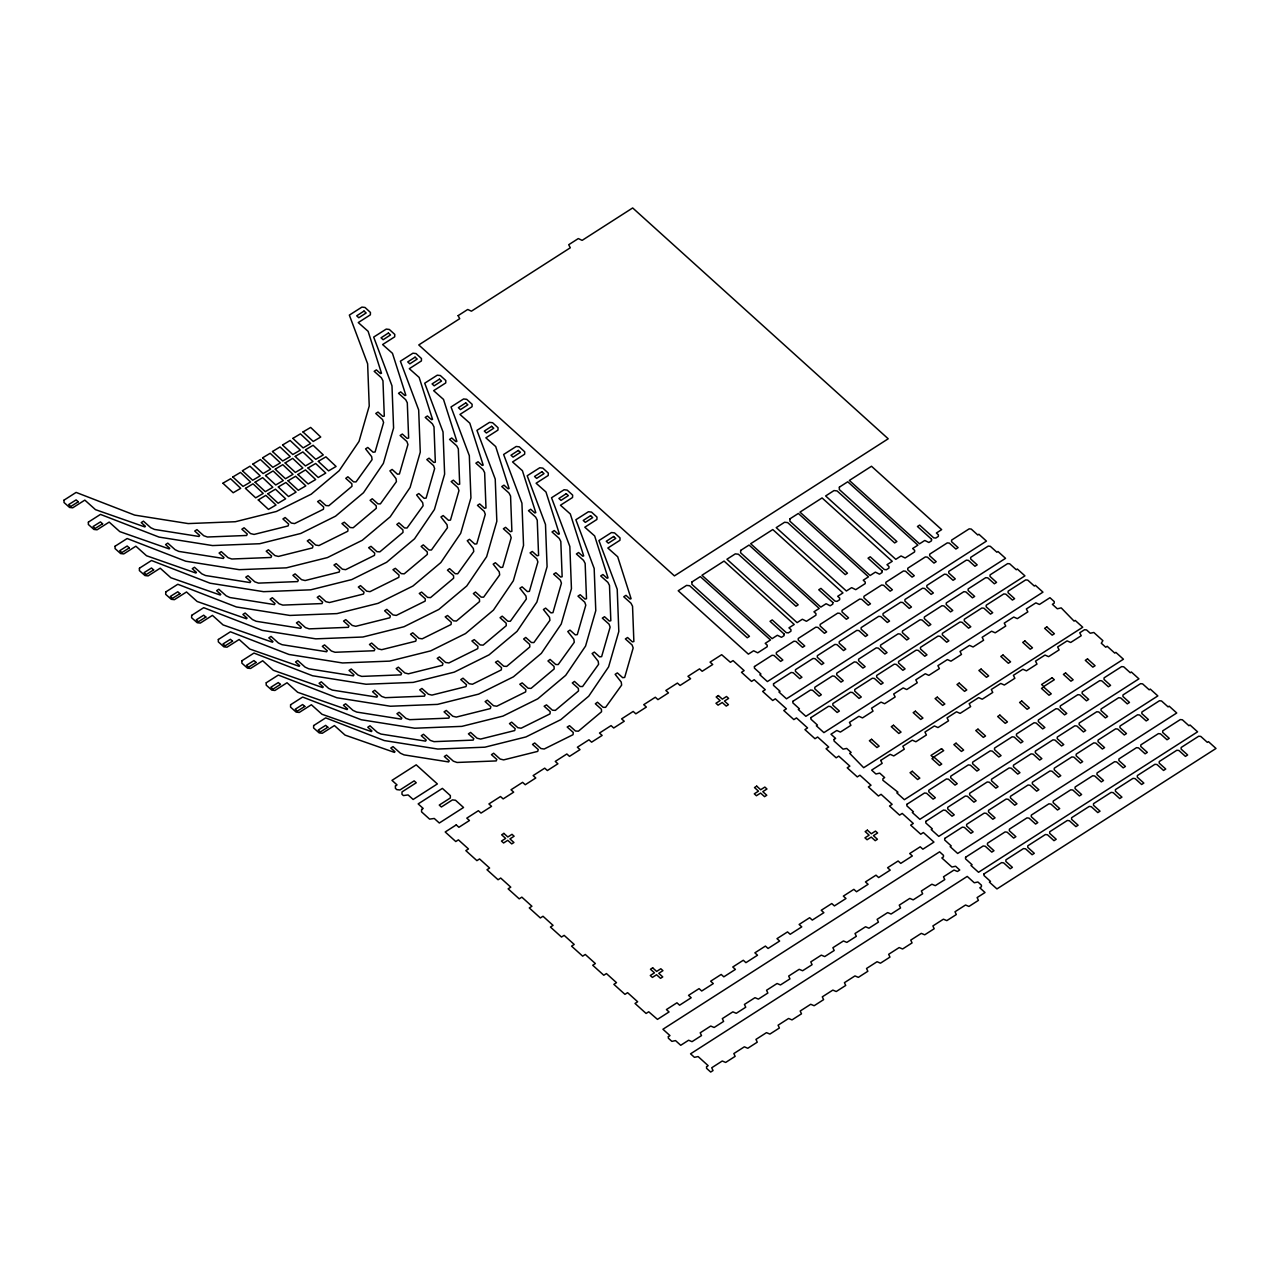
<?xml version="1.0" encoding="UTF-8"?>
<svg xmlns="http://www.w3.org/2000/svg" width="1280" height="1280" viewBox="0 0 1280 1280"><rect width="100%" height="100%" fill="white"/><g stroke="black" fill="none" stroke-linecap="round" stroke-linejoin="round"><path stroke-width="1.5" d="M64.064 500.112L64 502.48L69.6 507.456L72.704 507.808L84.832 500.112L95.472 509.648L144.832 526.928L145.376 526.288L141.232 522.576L143.44 521.152L150.768 527.712L154.464 529.424L199.008 536.48L199.664 535.456L194.736 531.056L196.944 529.632L203.776 535.744L207.44 537.008L246.624 535.472L247.264 534.032L241.872 529.216L244.064 527.776L250.544 533.584L254.064 534.432L288.176 525.92L288.64 524.064L282.928 518.96L285.136 517.52L291.344 523.072L294.592 523.568L323.456 509.248L323.68 507.024L317.6 501.584L319.968 500.24L325.904 505.568L328.816 505.744L351.984 486.304L351.84 483.776L345.776 478.336L347.888 476.768L353.568 481.856L356.016 481.92L372.08 459.632L371.648 456.624L365.568 448.88L367.776 447.456L373.104 452.224L375.088 451.984L383.6 422.496L382.528 419.536L375.776 413.488L377.984 412.064L382.832 416.416L384.288 416.08L382.96 380.8L381.376 377.744L374.176 371.312L376.384 369.888L380.512 373.584L381.504 373.248L368.112 331.312L358.256 322.576L370.368 314.832L370.448 312.448L364.992 307.456L361.904 307.104L349.344 315.104L367.632 363.824L369.232 406.016L359.024 441.408L339.152 470.72L311.216 494.192L276.384 511.472L235.328 521.728L188.192 523.584L134.688 515.104L76.112 492.416L64.064 500.112M88.4 522.096L88.336 524.464L93.936 529.456L97.056 529.792L109.168 522.096L119.808 531.632L169.168 548.912L169.728 548.272L165.584 544.576L167.776 543.136L175.12 549.696L178.816 551.408L223.344 558.464L224 557.456L219.088 553.04L221.28 551.616L228.112 557.728L231.792 559.008L270.976 557.472L271.6 556.016L266.208 551.2L268.416 549.776L274.896 555.568L278.4 556.432L312.512 547.904L312.992 546.048L307.28 540.944L309.472 539.52L315.68 545.056L318.928 545.568L347.808 531.232L348.016 529.008L341.936 523.568L344.304 522.224L350.256 527.552L353.168 527.744L376.32 508.288L376.192 505.76L370.112 500.32L372.24 498.768L377.904 503.84L380.368 503.904L396.416 481.616L396 478.608L389.92 470.864L392.112 469.44L397.456 474.208L399.44 473.968L407.936 444.496L406.88 441.52L400.128 435.488L402.32 434.048L407.184 438.4L408.64 438.064L407.296 402.784L405.712 399.728L398.528 393.296L400.72 391.872L404.864 395.568L405.84 395.248L392.464 353.312L382.608 344.56L394.704 336.816L394.784 334.432L389.328 329.456L386.24 329.088L373.68 337.088L391.984 385.824L393.584 428L383.376 463.392L363.488 492.72L335.552 516.176L300.736 533.472L259.664 543.728L212.544 545.568L159.04 537.088L100.464 514.4L88.4 522.096M115.104 546.208L115.04 548.576L120.64 553.568L123.744 553.92L135.872 546.208L146.512 555.744L195.872 573.024L196.416 572.4L192.272 568.688L194.48 567.264L201.808 573.824L205.504 575.52L250.048 582.576L250.704 581.568L245.776 577.168L247.984 575.744L254.816 581.84L258.48 583.12L297.664 581.584L298.304 580.144L292.912 575.312L295.104 573.888L301.584 579.68L305.104 580.544L339.216 572.032L339.68 570.16L333.968 565.056L336.176 563.632L342.384 569.184L345.632 569.68L374.496 555.344L374.72 553.12L368.64 547.696L371.008 546.336L376.944 551.664L379.856 551.856L403.024 532.4L402.88 529.872L396.816 524.448L398.928 522.88L404.608 527.952L407.056 528.016L423.12 505.744L422.688 502.72L416.608 494.992L418.816 493.552L424.144 498.336L426.128 498.08L434.64 468.608L433.584 465.648L426.816 459.6L429.024 458.176L433.872 462.512L435.328 462.192L434 426.896L432.416 423.856L425.216 417.408L427.424 415.984L431.552 419.696L432.544 419.36L419.152 377.424L409.312 368.688L421.408 360.944L421.488 358.56L416.032 353.568L412.944 353.2L400.384 361.216L418.672 409.936L420.272 452.128L410.08 487.504L390.192 516.832L362.256 540.288L327.424 557.584L286.368 567.84L239.232 569.68L185.728 561.216L127.152 538.528L115.104 546.208M139.44 568.208L139.376 570.576L144.976 575.552L148.096 575.904L160.208 568.208L170.848 577.744L220.208 595.008L220.768 594.384L216.624 590.672L218.816 589.248L226.16 595.808L229.856 597.52L274.384 604.576L275.04 603.552L270.128 599.152L272.32 597.728L279.152 603.824L282.832 605.104L322.016 603.568L322.64 602.128L317.248 597.312L319.456 595.872L325.936 601.68L329.44 602.528L363.552 594.016L364.032 592.16L358.32 587.056L360.512 585.616L366.72 591.168L369.968 591.664L398.848 577.328L399.056 575.12L392.976 569.68L395.344 568.336L401.296 573.648L404.208 573.84L427.36 554.4L427.232 551.872L421.152 546.432L423.28 544.864L428.944 549.952L431.408 550.016L447.456 527.728L447.04 524.72L440.96 516.976L443.152 515.552L448.496 520.32L450.48 520.08L458.976 490.592L457.92 487.632L451.168 481.584L453.36 480.16L458.224 484.512L459.68 484.176L458.336 448.896L456.752 445.84L449.568 439.408L451.76 437.968L455.904 441.68L456.88 441.344L443.504 399.408L433.648 390.672L445.744 382.928L445.824 380.544L440.368 375.552L437.28 375.184L424.72 383.2L443.024 431.92L444.624 474.112L434.416 509.504L414.528 538.816L386.608 562.288L351.776 579.568L310.704 589.824L263.584 591.68L210.08 583.2L151.504 560.512L139.44 568.208M165.744 591.968L165.68 594.336L171.296 599.312L174.4 599.664L186.512 591.968L197.152 601.504L246.512 618.784L247.072 618.144L242.928 614.432L245.12 613.008L252.464 619.568L256.16 621.28L300.688 628.336L301.36 627.312L296.432 622.912L298.624 621.488L305.456 627.6L309.136 628.864L348.32 627.328L348.944 625.888L343.552 621.072L345.76 619.648L352.24 625.44L355.744 626.304L389.856 617.776L390.336 615.92L384.624 610.816L386.816 609.376L393.024 614.928L396.272 615.424L425.152 601.104L425.36 598.88L419.28 593.44L421.648 592.096L427.6 597.424L430.512 597.616L453.664 578.16L453.536 575.632L447.456 570.192L449.584 568.624L455.248 573.712L457.712 573.776L473.76 551.488L473.344 548.48L467.264 540.736L469.456 539.312L474.8 544.08L476.784 543.84L485.28 514.352L484.224 511.392L477.472 505.36L479.664 503.92L484.528 508.272L485.984 507.936L484.64 472.656L483.056 469.6L475.872 463.168L478.064 461.744L482.208 465.44L483.184 465.12L469.808 423.168L459.952 414.432L472.048 406.688L472.128 404.304L466.672 399.312L463.584 398.96L451.024 406.96L469.328 455.696L470.928 497.872L460.72 533.264L440.832 562.576L412.912 586.048L378.08 603.328L337.008 613.6L289.888 615.44L236.384 606.96L177.808 584.272L165.744 591.968M191.664 615.376L191.6 617.744L197.2 622.72L200.304 623.072L212.432 615.376L223.072 624.912L272.432 642.192L272.976 641.552L268.832 637.84L271.04 636.416L278.368 642.976L282.064 644.688L326.608 651.744L327.264 650.72L322.336 646.32L324.544 644.896L331.376 651.008L335.04 652.272L374.224 650.736L374.864 649.296L369.472 644.48L371.664 643.056L378.144 648.848L381.664 649.696L415.776 641.184L416.24 639.328L410.528 634.224L412.736 632.784L418.944 638.336L422.192 638.832L451.056 624.512L451.28 622.288L445.2 616.848L447.568 615.504L453.52 620.832L456.416 621.024L479.584 601.568L479.44 599.04L473.376 593.6L475.488 592.032L481.168 597.12L483.616 597.184L499.68 574.896L499.248 571.888L493.184 564.144L495.376 562.72L500.704 567.488L502.688 567.248L511.2 537.76L510.144 534.8L503.376 528.768L505.584 527.328L510.432 531.68L511.888 531.344L510.56 496.064L508.976 493.008L501.776 486.576L503.984 485.152L508.112 488.848L509.104 488.512L495.712 446.576L485.872 437.84L497.968 430.096L498.048 427.712L492.592 422.72L489.504 422.368L476.944 430.368L495.232 479.104L496.832 521.28L486.64 556.672L466.752 585.984L438.816 609.456L403.984 626.736L362.928 637.008L315.792 638.848L262.288 630.368L203.712 607.68L191.664 615.376M218.352 639.488L218.304 641.856L223.904 646.848L227.008 647.184L239.136 639.488L249.76 649.024L299.12 666.304L299.68 665.664L295.536 661.968L297.728 660.528L305.072 667.104L308.768 668.8L353.312 675.856L353.968 674.848L349.04 670.448L351.248 669.008L358.064 675.12L361.744 676.4L400.928 674.864L401.552 673.408L396.176 668.592L398.368 667.168L404.848 672.96L408.368 673.824L442.464 665.296L442.944 663.44L437.232 658.336L439.44 656.912L445.632 662.464L448.896 662.96L477.76 648.624L477.968 646.4L471.904 640.96L474.256 639.616L480.208 644.944L483.12 645.136L506.272 625.68L506.144 623.152L500.064 617.712L502.192 616.16L507.872 621.232L510.32 621.296L526.368 599.008L525.952 596L519.872 588.256L522.08 586.832L527.408 591.6L529.392 591.36L537.888 561.888L536.832 558.928L530.08 552.88L532.272 551.456L537.136 555.792L538.592 555.456L537.248 520.176L535.664 517.12L528.48 510.688L530.672 509.264L534.816 512.96L535.792 512.64L522.416 470.704L512.56 461.952L524.656 454.208L524.736 451.824L519.28 446.848L516.192 446.48L503.632 454.48L521.936 503.216L523.536 545.408L513.328 580.784L493.44 610.112L465.52 633.568L430.688 650.864L389.632 661.12L342.496 662.96L288.992 654.48L230.416 631.792L218.352 639.488M241.92 660.768L241.856 663.136L247.456 668.128L250.56 668.464L262.688 660.768L273.328 670.304L322.688 687.584L323.232 686.944L319.088 683.248L321.296 681.808L328.624 688.384L332.32 690.08L376.864 697.136L377.52 696.128L372.592 691.728L374.8 690.288L381.632 696.4L385.296 697.68L424.48 696.144L425.12 694.688L419.728 689.872L421.92 688.448L428.4 694.24L431.92 695.104L466.032 686.576L466.496 684.72L460.784 679.616L462.992 678.192L469.2 683.728L472.448 684.24L501.312 669.904L501.536 667.68L495.456 662.24L497.824 660.896L503.76 666.224L506.672 666.416L529.824 646.96L529.696 644.432L523.632 638.992L525.744 637.44L531.424 642.512L533.872 642.576L549.936 620.288L549.504 617.28L543.424 609.536L545.632 608.112L550.96 612.88L552.944 612.64L561.44 583.168L560.384 580.208L553.632 574.16L555.84 572.736L560.688 577.072L562.144 576.736L560.816 541.456L559.232 538.4L552.032 531.968L554.24 530.544L558.368 534.24L559.36 533.92L545.968 491.984L536.112 483.232L548.224 475.488L548.304 473.104L542.848 468.128L539.76 467.76L527.2 475.76L545.488 524.496L547.088 566.688L536.88 602.064L517.008 631.392L489.072 654.848L454.24 672.144L413.184 682.4L366.048 684.24L312.544 675.76L253.968 653.072L241.92 660.768M266.256 682.752L266.192 685.12L271.792 690.112L274.912 690.464L287.024 682.752L297.664 692.288L347.024 709.568L347.584 708.944L343.44 705.232L345.632 703.808L352.976 710.368L356.672 712.064L401.2 719.12L401.856 718.112L396.944 713.712L399.136 712.288L405.968 718.384L409.632 719.664L448.832 718.128L449.456 716.688L444.064 711.856L446.272 710.432L452.752 716.224L456.256 717.088L490.368 708.576L490.848 706.72L485.136 701.6L487.328 700.176L493.536 705.728L496.784 706.224L525.664 691.888L525.872 689.664L519.792 684.24L522.16 682.896L528.112 688.208L531.024 688.4L554.176 668.944L554.048 666.416L547.968 660.992L550.096 659.424L555.76 664.496L558.208 664.56L574.272 642.288L573.856 639.264L567.776 631.536L569.968 630.096L575.312 634.88L577.296 634.624L585.792 605.152L584.736 602.192L577.984 596.144L580.176 594.72L585.04 599.072L586.496 598.736L585.152 563.44L583.568 560.4L576.384 553.968L578.576 552.528L582.72 556.24L583.696 555.904L570.304 513.968L560.464 505.232L572.56 497.488L572.64 495.104L567.184 490.112L564.096 489.744L551.536 497.76L569.84 546.48L571.44 588.672L561.232 624.048L541.344 653.376L513.408 676.832L478.592 694.128L437.52 704.384L390.4 706.24L336.896 697.76L278.32 675.072L266.256 682.752M290.592 704.752L290.544 707.12L296.144 712.096L299.248 712.448L311.376 704.752L322.016 714.288L371.36 731.568L371.92 730.928L367.776 727.216L369.984 725.792L377.312 732.352L381.008 734.064L425.552 741.12L426.208 740.096L421.28 735.696L423.488 734.272L430.304 740.384L433.984 741.648L473.168 740.112L473.808 738.672L468.416 733.856L470.608 732.416L477.088 738.224L480.608 739.072L514.704 730.56L515.184 728.704L509.472 723.6L511.68 722.16L517.872 727.712L521.136 728.208L550 713.888L550.224 711.664L544.144 706.224L546.496 704.88L552.448 710.208L555.36 710.384L578.512 690.944L578.384 688.416L572.304 682.976L574.432 681.408L580.112 686.496L582.56 686.56L598.608 664.272L598.192 661.264L592.112 653.52L594.32 652.096L599.648 656.864L601.632 656.624L610.128 627.136L609.072 624.176L602.32 618.128L604.512 616.704L609.376 621.056L610.832 620.72L609.488 585.44L607.92 582.384L600.72 575.952L602.928 574.528L607.056 578.224L608.032 577.888L594.656 535.952L584.8 527.216L596.912 519.472L596.992 517.088L591.52 512.096L588.432 511.744L575.872 519.744L594.176 568.464L595.776 610.656L585.568 646.048L565.68 675.36L537.76 698.832L502.928 716.112L461.872 726.368L414.736 728.224L361.232 719.744L302.656 697.056L290.592 704.752M313.648 725.568L313.584 727.936L319.184 732.912L322.288 733.264L334.416 725.568L345.056 735.104L394.4 752.368L394.96 751.744L390.816 748.032L393.024 746.608L400.352 753.168L404.048 754.88L448.592 761.936L449.248 760.912L444.32 756.512L446.528 755.088L453.36 761.184L457.024 762.464L496.208 760.928L496.848 759.488L491.456 754.672L493.648 753.232L500.128 759.04L503.648 759.888L537.744 751.376L538.224 749.52L532.512 744.416L534.72 742.976L540.912 748.528L544.176 749.024L573.04 734.688L573.264 732.48L567.184 727.04L569.536 725.696L575.488 731.008L578.4 731.2L601.552 711.744L601.424 709.232L595.36 703.792L597.472 702.224L603.152 707.312L605.6 707.376L621.648 685.088L621.232 682.08L615.152 674.336L617.36 672.912L622.688 677.68L624.672 677.44L633.168 647.952L632.112 644.992L625.36 638.944L627.568 637.52L632.416 641.872L633.872 641.536L632.544 606.24L630.96 603.2L623.76 596.768L625.968 595.328L630.096 599.04L631.088 598.704L617.696 556.768L607.84 548.032L619.952 540.288L620.032 537.904L614.56 532.912L611.488 532.544L598.928 540.56L617.216 589.28L618.816 631.472L608.608 666.864L588.736 696.176L560.8 719.648L525.968 736.928L484.912 747.184L437.776 749.04L384.272 740.56L325.696 717.872L313.648 725.568M222.976 483.28L233.184 492.752L240.704 488.336L230.624 478.736L223.008 483.12M232.832 476.96L243.04 486.416L250.56 482.016L240.48 472.416L232.832 476.96M242.448 470.784L252.672 480.256L260.192 475.84L250 466.208L242.464 470.704M245.472 488.384L255.68 497.84L263.216 493.424L253.024 483.808L245.472 488.384M252.896 464.096L263.104 473.552L270.624 469.152L260.448 459.52L252.896 464.096M255.104 482.208L265.312 491.664L272.832 487.264L262.656 477.632L255.104 482.208M258.272 499.936L268.48 509.408L276 504.992L265.824 495.36L258.272 499.936M262.624 457.856L272.848 467.312L280.368 462.896L270.176 453.28L262.64 457.776M265.536 475.52L275.744 484.976L283.264 480.56L273.088 470.928L265.536 475.52M267.888 493.76L278.112 503.232L285.632 498.816L275.44 489.184L267.888 493.76M272.496 451.52L282.704 460.992L290.224 456.576L280.048 446.944L272.496 451.52M275.264 469.28L285.488 478.736L293.008 474.32L282.816 464.688L275.296 469.104M278.336 487.072L288.544 496.528L296.064 492.128L285.888 482.496L278.352 486.912M282.576 445.056L292.8 454.528L300.32 450.112L290.128 440.48L282.592 444.976M285.136 462.944L295.344 472.416L302.864 468L292.688 458.368L285.136 462.944M288.064 480.832L298.272 490.288L305.808 485.872L295.616 476.256L288.08 480.752M292.896 438.432L303.12 447.904L310.64 443.488L300.448 433.856L292.912 438.352M295.216 456.48L305.44 465.936L312.96 461.52L302.88 451.936L295.248 456.32M297.92 474.512L308.144 483.968L315.664 479.552L305.488 469.92L297.92 474.512M302.992 431.968L313.216 441.44L320.736 437.024L310.656 427.424L302.992 431.968M305.536 449.856L315.76 459.328L323.28 454.912L313.104 445.28L305.552 449.776M308.016 468.032L318.24 477.504L325.76 473.088L315.68 463.488L308.032 467.952M318.336 461.408L328.56 470.88L336.08 466.464L325.888 456.832L318.352 461.328M395.44 785.936L395.376 788.304L396.832 789.632L399.92 789.984L414.144 780.864L416.256 782.768L402.032 791.888L401.968 794.272L403.424 795.584L408.096 794.928L413.136 799.472L437.36 783.936L416.208 764.832L391.984 780.368L397.024 784.912L395.44 785.936M421.616 809.472L421.552 811.856L429.6 819.12L434.272 818.464L439.312 823.008L463.536 807.488L455.52 800.256L452.432 799.904L441.376 806.992L439.264 805.072L450.32 797.984L450.384 795.616L442.384 788.384L418.16 803.904L423.2 808.464L421.616 809.472M458.128 315.632L459.712 318.688L418.768 344.944L674.416 575.888L888.208 438.784L632.672 207.952L582.128 240.368L578.32 238.56L568.704 244.72L570.288 247.792L471.424 311.184L467.728 309.472L458.128 315.632M668.384 1036.624L668.352 1038.208L671.872 1041.376L675.52 1040.592L680.72 1045.296L688.624 1040.224L692.016 1041.664L701.504 1035.584L700.208 1032.8L710.736 1026.048L714.144 1027.488L723.616 1021.408L722.32 1018.624L732.848 1011.856L736.256 1013.312L745.728 1007.232L744.432 1004.432L754.976 997.68L758.368 999.12L767.856 993.04L766.56 990.256L777.088 983.504L780.48 984.944L789.968 978.864L788.672 976.064L799.2 969.312L802.608 970.752L812.08 964.688L810.784 961.888L821.312 955.136L824.72 956.576L834.192 950.496L832.896 947.712L843.44 940.96L846.832 942.4L856.32 936.32L855.024 933.52L865.552 926.768L868.944 928.208L878.432 922.128L877.136 919.344L887.664 912.592L891.072 914.032L900.544 907.952L899.248 905.168L909.792 898.4L913.184 899.856L922.656 893.776L921.376 890.976L931.904 884.224L935.296 885.664L944.784 879.584L943.488 876.8L954.016 870.048L957.424 871.488L959.744 870L955.584 866.24L951.92 867.04L941.84 857.952L943.44 856.928L943.488 855.344L939.6 851.824L662.928 1029.248L669.968 1035.6L668.384 1036.624M691.952 581.952L691.888 584.336L749.456 636.336L747.248 637.76L689.664 585.744L686.576 585.392L678.208 590.768L748.368 654.144L753.632 650.768L757.712 652.832L767.184 646.752L767.232 645.168L765.216 643.344L770.48 639.968L700.32 576.592L691.952 581.952M706.576 1066.688L706.528 1068.288L710.688 1072.048L713.024 1070.56L711.728 1067.76L722.256 1061.008L725.664 1062.448L735.136 1056.368L733.84 1053.568L744.368 1046.816L747.776 1048.272L757.248 1042.192L755.968 1039.392L766.496 1032.64L769.888 1034.08L779.376 1028.016L778.08 1025.216L788.608 1018.464L792 1019.904L801.488 1013.824L800.192 1011.024L810.72 1004.272L814.128 1005.728L823.6 999.648L822.304 996.848L832.848 990.096L836.24 991.536L845.712 985.456L844.432 982.672L854.96 975.92L858.352 977.36L867.84 971.28L866.544 968.48L877.072 961.728L880.464 963.184L889.952 957.104L888.656 954.304L899.184 947.552L902.592 948.992L912.064 942.912L910.768 940.112L921.312 933.36L924.704 934.816L934.176 928.736L932.896 925.936L943.424 919.184L946.816 920.624L956.304 914.56L955.008 911.76L965.536 905.008L968.944 906.448L978.416 900.368L977.12 897.568L985.024 892.512L979.824 887.792L981.408 886.784L981.44 885.2L977.92 882L974.288 882.784L967.232 876.416L690.56 1053.824L694.448 1057.344L698.112 1056.56L708.176 1065.664L706.576 1066.688M740.672 550.416L740.608 552.8L798.176 604.816L795.968 606.224L738.4 554.224L735.312 553.872L726.928 559.232L797.104 622.624L802.368 619.232L806.432 621.296L815.92 615.216L815.968 613.632L813.952 611.808L819.216 608.432L749.056 545.056L740.672 550.416M754.448 666.544L754.4 668.128L760.944 674.032L759.84 674.752L767.392 681.568L986.448 541.104L978.896 534.272L977.792 534.992L971.248 529.072L969.184 528.848L951.6 540.112L951.552 541.712L958.096 547.616L955.888 549.04L949.344 543.12L947.28 542.896L929.696 554.16L929.648 555.744L936.192 561.664L933.984 563.088L927.44 557.168L925.376 556.928L907.792 568.208L907.744 569.792L914.288 575.712L912.08 577.136L905.52 571.216L903.472 570.976L885.872 582.256L885.84 583.84L892.384 589.76L890.16 591.184L883.616 585.264L881.568 585.024L863.968 596.304L863.92 597.888L870.48 603.808L868.256 605.216L861.712 599.312L859.648 599.072L842.064 610.352L842.016 611.936L848.56 617.856L846.352 619.264L839.808 613.36L837.744 613.12L820.16 624.4L820.112 625.984L826.656 631.904L824.448 633.312L817.904 627.408L815.84 627.168L798.256 638.448L798.208 640.032L804.752 645.952L802.544 647.36L796 641.456L793.936 641.216L776.352 652.496L776.304 654.08L782.848 660L780.64 661.408L774.096 655.504L772.032 655.264L754.448 666.544M773.536 683.776L773.488 685.36L780.032 691.28L778.928 691.984L786.48 698.816L1005.536 558.336L997.984 551.52L996.88 552.224L990.32 546.32L988.272 546.08L970.688 557.36L970.64 558.944L977.184 564.864L974.96 566.272L968.416 560.368L966.368 560.128L948.768 571.408L948.736 572.992L955.28 578.896L953.056 580.32L946.512 574.416L944.464 574.176L926.864 585.456L926.816 587.04L933.376 592.944L931.152 594.368L924.608 588.464L922.544 588.224L904.96 599.504L904.912 601.088L911.456 606.992L909.248 608.416L902.704 602.496L900.64 602.272L883.056 613.552L883.008 615.136L889.552 621.04L887.344 622.464L880.8 616.544L878.736 616.32L861.152 627.6L861.104 629.184L867.648 635.088L865.44 636.512L858.896 630.592L856.832 630.368L839.248 641.648L839.2 643.232L845.744 649.136L843.536 650.56L836.992 644.64L834.928 644.416L817.344 655.68L817.296 657.28L823.84 663.184L821.632 664.608L815.088 658.688L813.024 658.464L795.44 669.728L795.392 671.312L801.936 677.232L799.728 678.656L793.184 672.736L791.12 672.496L773.536 683.776M784.128 634.048L784.08 635.632L781.456 637.312L777.376 635.264L772.112 638.64L701.952 575.264L724.064 561.072L794.224 624.464L788.96 627.84L790.976 629.648L790.928 631.232L788.368 632.88L786.304 632.656L772.208 619.92L770.032 621.312L784.128 634.048M789.968 518.816L789.888 521.2L847.472 573.2L845.264 574.624L787.68 522.608L784.592 522.256L776.224 527.632L846.384 591.008L851.648 587.632L855.728 589.68L865.2 583.616L865.248 582.032L863.232 580.208L868.496 576.832L798.336 513.456L789.968 518.816M792.912 701.296L792.864 702.88L799.424 708.8L798.304 709.504L805.856 716.32L1024.928 575.856L1017.36 569.04L1016.256 569.744L1009.712 563.824L1007.664 563.6L990.064 574.88L990.016 576.464L996.56 582.368L994.352 583.792L987.808 577.872L985.744 577.648L968.16 588.928L968.112 590.512L974.656 596.416L972.448 597.84L965.904 591.92L963.84 591.696L946.256 602.96L946.208 604.544L952.752 610.464L950.544 611.888L944 605.968L941.936 605.728L924.352 617.008L924.304 618.592L930.848 624.512L928.64 625.936L922.096 620.016L920.032 619.776L902.448 631.056L902.4 632.64L908.944 638.56L906.736 639.984L900.192 634.064L898.128 633.824L880.544 645.104L880.496 646.688L887.04 652.608L884.832 654.016L878.288 648.112L876.224 647.872L858.64 659.152L858.592 660.736L865.136 666.656L862.928 668.064L856.384 662.16L854.32 661.92L836.736 673.2L836.688 674.784L843.232 680.704L841.024 682.112L834.464 676.208L832.416 675.968L814.816 687.248L814.784 688.832L821.328 694.752L819.104 696.16L812.56 690.256L810.512 690.016L792.912 701.296M810.96 717.584L810.912 719.168L817.456 725.088L816.352 725.792L823.904 732.624L1042.96 592.144L1035.408 585.328L1034.304 586.032L1027.76 580.128L1025.696 579.888L1008.112 591.168L1008.064 592.752L1014.608 598.672L1012.4 600.08L1005.856 594.176L1003.792 593.936L986.208 605.216L986.16 606.8L992.704 612.704L990.496 614.128L983.936 608.224L981.888 607.984L964.288 619.264L964.256 620.848L970.8 626.752L968.576 628.176L962.032 622.272L959.984 622.032L942.384 633.312L942.336 634.896L948.896 640.8L946.672 642.224L940.128 636.304L938.064 636.08L920.48 647.36L920.432 648.944L926.976 654.848L924.768 656.272L918.224 650.352L916.16 650.128L898.576 661.408L898.528 662.992L905.072 668.896L902.864 670.32L896.32 664.4L894.256 664.176L876.672 675.456L876.624 677.04L883.168 682.944L880.96 684.368L874.416 678.448L872.352 678.224L854.768 689.488L854.72 691.088L861.264 696.992L859.056 698.416L852.512 692.496L850.448 692.272L832.864 703.536L832.816 705.12L839.36 711.04L837.152 712.464L830.608 706.544L828.544 706.304L810.96 717.584M832.848 602.512L832.816 604.096L830.176 605.776L826.096 603.728L820.832 607.104L750.672 543.728L772.784 529.552L842.96 592.928L837.696 596.304L839.696 598.128L839.648 599.712L837.088 601.36L835.024 601.12L820.928 588.384L818.752 589.776L832.848 602.512M839.376 487.136L839.296 489.52L896.88 541.52L894.656 542.944L837.088 490.928L834 490.576L825.632 495.952L895.792 559.328L901.056 555.952L905.12 558L914.608 551.936L914.656 550.352L912.64 548.528L917.904 545.152L847.744 481.776L839.376 487.136M834.08 739.408L834.032 740.992L843.088 749.168L846.688 748.416L851.12 752.416L849.68 753.344L863.68 767.696L1082.736 627.232L1075.184 620.416L1074.08 621.12L1061.2 607.872L1057.328 608.8L1052.384 604.336L1054.208 603.168L1054.24 601.584L1049.952 597.712L1039.424 604.464L1035.856 602.864L1026.368 608.944L1027.84 611.888L1017.312 618.64L1013.744 617.04L1004.256 623.12L1005.728 626.064L995.2 632.816L991.616 631.216L982.144 637.296L983.6 640.24L973.072 646.992L969.504 645.408L960.032 651.472L961.488 654.432L950.96 661.184L947.392 659.584L937.904 665.664L939.376 668.608L928.848 675.36L925.28 673.76L915.808 679.84L917.264 682.784L906.736 689.536L903.168 687.936L893.68 694.016L895.152 696.976L884.608 703.728L881.04 702.128L871.568 708.192L873.024 711.152L862.496 717.904L858.928 716.304L849.456 722.384L850.912 725.328L840.384 732.08L836.816 730.48L830.976 734.224L835.616 738.416L834.08 739.408M882.144 570.912L882.096 572.496L879.472 574.176L875.392 572.128L870.128 575.504L799.968 512.128L822.08 497.936L892.24 561.312L886.976 564.688L888.992 566.512L888.944 568.096L886.368 569.744L884.32 569.52L870.224 556.784L868.048 558.176L882.144 570.912M880.704 760.416L882.176 763.36L871.648 770.112L875.936 774L879.712 773.12L884.656 777.584L882.928 778.688L882.88 780.272L897.92 792.16L896.816 792.864L904.368 799.68L1123.424 659.216L1115.872 652.4L1114.752 653.104L1107.2 646.288L1105.728 647.232L1101.296 643.232L1102.88 640.656L1093.824 632.48L1090.24 633.232L1086.592 629.952L1084.544 629.712L1079.76 632.784L1081.216 635.728L1070.688 642.48L1067.12 640.88L1057.632 646.96L1059.104 649.904L1048.576 656.656L1045.008 655.056L1035.52 661.136L1036.992 664.096L1026.448 670.848L1022.88 669.248L1013.392 675.328L1014.864 678.272L1004.336 685.04L1000.768 683.44L991.296 689.504L992.752 692.448L982.224 699.216L978.656 697.616L969.168 703.68L970.64 706.64L960.112 713.392L956.528 711.792L947.056 717.872L948.528 720.816L937.984 727.568L934.416 725.968L924.944 732.048L926.4 735.008L915.872 741.76L912.304 740.16L902.832 746.24L904.288 749.184L893.76 755.936L890.192 754.336L880.704 760.416M906.928 804.288L906.88 805.872L913.424 811.776L912.32 812.496L919.872 819.312L1138.928 678.848L1131.376 672.016L1130.272 672.736L1123.728 666.816L1121.664 666.592L1104.08 677.856L1104.032 679.44L1110.576 685.36L1108.368 686.784L1101.824 680.864L1099.76 680.624L1082.176 691.904L1082.128 693.488L1088.672 699.408L1086.464 700.832L1079.92 694.912L1077.856 694.672L1060.272 705.952L1060.224 707.536L1066.768 713.456L1064.56 714.88L1058.016 708.96L1055.952 708.72L1038.368 720L1038.32 721.584L1044.864 727.504L1042.656 728.912L1036.112 723.008L1034.048 722.768L1016.464 734.048L1016.416 735.632L1022.96 741.552L1020.752 742.96L1014.192 737.056L1012.144 736.816L994.544 748.096L994.512 749.68L1001.056 755.6L998.832 757.008L992.288 751.104L990.24 750.864L972.64 762.144L972.592 763.728L979.152 769.648L976.928 771.056L970.384 765.152L968.32 764.912L950.736 776.192L950.688 777.776L957.232 783.696L955.024 785.104L948.48 779.2L946.416 778.96L928.832 790.24L928.784 791.824L935.328 797.728L933.12 799.152L926.576 793.248L924.512 793.008L906.928 804.288M931.552 539.232L931.504 540.816L928.864 542.496L924.8 540.448L919.536 543.824L849.36 480.448L871.488 466.256L941.648 529.632L936.384 533.024L938.4 534.832L938.352 536.416L935.776 538.064L933.712 537.84L919.616 525.104L917.456 526.496L931.552 539.232M925.84 821.36L925.792 822.944L932.336 828.864L931.232 829.568L938.784 836.384L1157.84 695.92L1150.288 689.104L1149.184 689.808L1142.624 683.888L1140.576 683.664L1122.976 694.944L1122.944 696.528L1129.488 702.432L1127.264 703.856L1120.72 697.936L1118.672 697.712L1101.072 708.992L1101.024 710.576L1107.584 716.48L1105.36 717.904L1098.816 711.984L1096.752 711.76L1079.168 723.04L1079.12 724.624L1085.664 730.528L1083.456 731.952L1076.912 726.032L1074.848 725.808L1057.264 737.072L1057.216 738.672L1063.76 744.576L1061.552 746L1055.008 740.08L1052.944 739.856L1035.36 751.12L1035.312 752.704L1041.856 758.624L1039.648 760.048L1033.104 754.128L1031.04 753.888L1013.456 765.168L1013.408 766.752L1019.952 772.672L1017.744 774.096L1011.2 768.176L1009.136 767.936L991.552 779.216L991.504 780.8L998.048 786.72L995.84 788.144L989.296 782.224L987.232 781.984L969.648 793.264L969.6 794.848L976.144 800.768L973.936 802.176L967.392 796.272L965.328 796.032L947.744 807.312L947.696 808.896L954.24 814.816L952.032 816.224L945.488 810.32L943.424 810.08L925.84 821.36M944.736 838.432L944.688 840.016L951.232 845.936L950.128 846.64L957.68 853.472L1176.736 712.992L1169.184 706.176L1168.08 706.88L1161.536 700.976L1159.472 700.736L1141.888 712.016L1141.84 713.6L1148.384 719.52L1146.176 720.928L1139.632 715.024L1137.568 714.784L1119.984 726.064L1119.936 727.648L1126.48 733.552L1124.272 734.976L1117.728 729.072L1115.664 728.832L1098.08 740.112L1098.032 741.696L1104.576 747.6L1102.368 749.024L1095.824 743.12L1093.76 742.88L1076.176 754.16L1076.128 755.744L1082.672 761.648L1080.464 763.072L1073.92 757.152L1071.856 756.928L1054.272 768.208L1054.224 769.792L1060.768 775.696L1058.56 777.12L1052 771.2L1049.952 770.976L1032.352 782.256L1032.32 783.84L1038.864 789.744L1036.64 791.168L1030.096 785.248L1028.048 785.024L1010.448 796.304L1010.4 797.888L1016.96 803.792L1014.736 805.216L1008.192 799.296L1006.128 799.072L988.544 810.336L988.496 811.936L995.04 817.84L992.832 819.264L986.288 813.344L984.224 813.12L966.64 824.384L966.592 825.968L973.136 831.888L970.928 833.312L964.384 827.392L962.32 827.152L944.736 838.432M965.584 857.264L965.536 858.848L972.08 864.768L970.976 865.472L978.528 872.288L1197.584 731.824L1190.032 725.008L1188.928 725.712L1182.384 719.792L1180.32 719.568L1162.736 730.848L1162.688 732.432L1169.232 738.336L1167.024 739.76L1160.464 733.84L1158.416 733.616L1140.816 744.896L1140.784 746.48L1147.328 752.384L1145.104 753.808L1138.56 747.888L1136.512 747.664L1118.912 758.944L1118.88 760.528L1125.424 766.432L1123.2 767.856L1116.656 761.936L1114.608 761.712L1097.008 772.976L1096.96 774.576L1103.504 780.48L1101.296 781.904L1094.752 775.984L1092.688 775.76L1075.104 787.024L1075.056 788.608L1081.6 794.528L1079.392 795.952L1072.848 790.032L1070.784 789.792L1053.2 801.072L1053.152 802.656L1059.696 808.576L1057.488 810L1050.944 804.08L1048.88 803.84L1031.296 815.12L1031.248 816.704L1037.792 822.624L1035.584 824.048L1029.04 818.128L1026.976 817.888L1009.392 829.168L1009.344 830.752L1015.888 836.672L1013.68 838.08L1007.136 832.176L1005.072 831.936L987.488 843.216L987.44 844.8L993.984 850.72L991.776 852.128L985.232 846.224L983.168 845.984L965.584 857.264M984 873.904L983.952 875.488L990.496 881.408L989.392 882.112L996.944 888.928L1216 748.464L1208.448 741.648L1207.344 742.352L1200.8 736.432L1198.736 736.208L1181.152 747.488L1181.104 749.072L1187.648 754.976L1185.44 756.4L1178.896 750.48L1176.832 750.256L1159.248 761.536L1159.2 763.12L1165.744 769.024L1163.536 770.448L1156.992 764.528L1154.928 764.304L1137.344 775.568L1137.296 777.168L1143.84 783.072L1141.632 784.496L1135.072 778.576L1133.024 778.352L1115.424 789.616L1115.392 791.2L1121.936 797.12L1119.712 798.544L1113.168 792.624L1111.12 792.384L1093.52 803.664L1093.472 805.248L1100.032 811.168L1097.808 812.592L1091.264 806.672L1089.216 806.432L1071.616 817.712L1071.568 819.296L1078.112 825.216L1075.904 826.624L1069.36 820.72L1067.296 820.48L1049.712 831.76L1049.664 833.344L1056.208 839.264L1054 840.672L1047.456 834.768L1045.392 834.528L1027.808 845.808L1027.76 847.392L1034.304 853.312L1032.096 854.72L1025.552 848.816L1023.488 848.576L1005.904 859.856L1005.856 861.44L1012.4 867.36L1010.192 868.768L1003.648 862.864L1001.584 862.624L984 873.904M364.032 311.056L356.704 315.824L358.784 317.744L366.16 312.96L364.032 311.056M388.384 333.04L381.04 337.808L383.136 339.728L390.496 334.944L388.384 333.04M415.072 357.168L407.744 361.92L409.824 363.84L417.2 359.072L415.072 357.168M439.424 379.152L432.08 383.92L434.176 385.84L441.536 381.056L439.424 379.152M465.728 402.912L458.384 407.68L460.48 409.6L467.84 404.816L465.728 402.912M491.632 426.32L484.304 431.088L486.384 433.008L493.76 428.224L491.632 426.32M518.336 450.448L510.992 455.2L513.088 457.12L520.448 452.336L518.336 450.448M541.888 471.728L534.544 476.48L536.64 478.4L544.016 473.616L541.888 471.728M566.24 493.712L558.896 498.464L560.992 500.384L568.352 495.616L566.24 493.712M590.576 515.696L583.232 520.464L585.328 522.384L592.688 517.6L590.576 515.696M613.616 536.512L606.272 541.28L608.368 543.2L615.744 538.416L613.616 536.512M456.256 824.896L445.2 831.984L455.776 841.536L458.4 839.84L468.48 848.944L465.84 850.624L476.912 860.64L479.552 858.944L489.616 868.048L486.992 869.728L498.064 879.744L500.704 878.048L510.768 887.152L508.128 888.832L519.216 898.848L521.84 897.152L531.92 906.256L529.28 907.936L540.352 917.952L542.992 916.256L553.056 925.36L550.432 927.04L561.504 937.04L564.144 935.36L574.208 944.448L571.568 946.144L582.656 956.144L585.28 954.464L595.36 963.552L592.72 965.248L603.792 975.248L606.432 973.568L616.496 982.656L613.872 984.352L624.944 994.352L627.584 992.672L637.648 1001.76L635.008 1003.456L646.096 1013.456L648.72 1011.776L657.472 1019.376L669.056 1011.952L666.416 1009.568L676.944 1002.8L679.6 1005.2L691.184 997.76L688.528 995.376L699.072 988.624L701.712 991.008L713.296 983.584L710.656 981.2L721.184 974.448L723.824 976.832L735.408 969.408L732.768 967.008L743.296 960.256L745.936 962.656L757.52 955.216L754.88 952.832L765.408 946.08L768.064 948.464L779.648 941.04L776.992 938.656L787.536 931.904L790.176 934.288L801.76 926.864L799.12 924.464L809.648 917.712L812.288 920.096L823.872 912.672L821.232 910.288L831.76 903.536L834.4 905.92L845.984 898.496L843.344 896.112L853.872 889.344L856.528 891.744L868.112 884.304L865.456 881.92L876 875.168L878.64 877.552L890.224 870.128L887.584 867.744L898.112 860.992L900.752 863.376L912.336 855.952L909.696 853.552L920.224 846.8L922.864 849.2L933.952 842.096L923.36 832.528L920.736 834.224L910.656 825.12L913.296 823.44L902.224 813.424L899.584 815.12L889.52 806.016L892.144 804.336L881.072 794.32L878.432 796.016L868.368 786.912L871.008 785.232L859.92 775.216L857.296 776.912L847.216 767.808L849.856 766.128L838.784 756.128L836.144 757.808L826.08 748.72L828.704 747.024L817.632 737.024L814.992 738.704L804.928 729.616L807.568 727.92L796.48 717.92L793.856 719.6L783.776 710.512L786.416 708.816L775.344 698.816L772.704 700.496L762.64 691.408L765.264 689.712L754.192 679.712L751.552 681.408L741.488 672.304L744.128 670.608L733.04 660.608L730.416 662.304L721.664 654.704L710.064 662.128L712.72 664.512L702.176 671.28L699.536 668.88L687.952 676.32L690.592 678.704L680.064 685.456L677.424 683.072L665.84 690.496L668.48 692.88L657.952 699.632L655.312 697.248L643.728 704.688L646.368 707.072L635.84 713.824L633.184 711.44L621.6 718.864L624.24 721.248L613.712 728L611.072 725.616L599.488 733.04L602.128 735.424L591.6 742.176L588.96 739.792L577.376 747.232L580.016 749.616L569.488 756.368L566.848 753.984L555.264 761.408L557.904 763.792L547.36 770.544L544.72 768.16L533.136 775.584L535.776 777.984L525.248 784.736L522.608 782.336L511.024 789.776L513.664 792.16L503.136 798.912L500.496 796.528L488.912 803.952L491.552 806.336L481.024 813.088L478.384 810.704L466.8 818.144L469.44 820.528L458.896 827.28L456.256 824.896M718.368 695.568L716.16 696.992L720.128 700.592L715.968 703.248L718.08 705.168L722.24 702.496L726.224 706.096L728.432 704.672L724.464 701.072L728.624 698.416L726.512 696.496L722.352 699.168L718.368 695.568M503.872 833.392L501.648 834.816L505.632 838.4L501.472 841.072L503.584 842.992L507.744 840.32L511.728 843.904L513.936 842.496L509.952 838.896L514.112 836.224L512 834.32L507.84 836.992L503.872 833.392M756.704 786.144L754.496 787.568L758.464 791.152L754.304 793.824L756.416 795.744L760.576 793.072L764.56 796.656L766.768 795.248L762.8 791.648L766.96 788.992L764.848 787.072L760.688 789.744L756.704 786.144M871.584 739.296L869.376 740.72L876.928 747.536L879.136 746.128L871.584 739.296M893.488 725.248L891.28 726.672L898.832 733.488L901.04 732.08L893.488 725.248M915.392 711.2L913.184 712.624L920.736 719.44L922.944 718.032L915.392 711.2M937.296 697.152L935.088 698.576L942.64 705.392L944.848 703.984L937.296 697.152M959.2 683.104L956.992 684.528L964.544 691.36L966.768 689.936L959.2 683.104M981.12 669.072L978.896 670.48L986.448 677.312L988.672 675.888L981.12 669.072M1003.024 655.024L1000.8 656.432L1008.352 663.264L1010.576 661.84L1003.024 655.024M1024.928 640.976L1022.72 642.384L1030.272 649.216L1032.48 647.792L1024.928 640.976M1046.832 626.928L1044.624 628.336L1052.176 635.168L1054.384 633.744L1046.832 626.928M941.536 748.672L931.008 755.424L933.184 757.392L943.696 750.64L941.536 748.672M1052.112 677.76L1041.584 684.512L1043.776 686.496L1054.32 679.744L1052.112 677.76M912.272 771.28L910.048 772.704L917.616 779.52L919.824 778.112L912.272 771.28M934.176 757.248L931.968 758.656L939.52 765.488L941.728 764.064L934.176 757.248M956.08 743.2L953.872 744.608L961.424 751.44L963.632 750.016L956.08 743.2M977.984 729.152L975.776 730.56L983.328 737.392L985.536 735.968L977.984 729.152M999.888 715.104L997.68 716.512L1005.232 723.344L1007.44 721.92L999.888 715.104M1021.792 701.056L1019.584 702.464L1027.136 709.296L1029.344 707.872L1021.792 701.056M1043.696 687.008L1041.488 688.416L1049.04 695.248L1051.248 693.824L1043.696 687.008M1065.6 672.96L1063.392 674.384L1070.944 681.2L1073.152 679.776L1065.6 672.96M1087.52 658.912L1085.296 660.336L1092.848 667.152L1095.072 665.728L1087.52 658.912M652.672 967.824L650.464 969.248L654.448 972.832L650.288 975.504L652.4 977.408L656.56 974.752L660.544 978.336L662.752 976.912L658.768 973.328L662.928 970.656L660.816 968.752L656.656 971.424L652.672 967.824M867.36 830.16L865.152 831.584L869.12 835.168L864.96 837.84L867.072 839.744L871.232 837.088L875.216 840.672L877.424 839.264L873.456 835.664L877.616 832.992L875.488 831.088L871.328 833.76L867.36 830.16M78.256 501.792L70.8 506.48L68.704 504.56L76.112 499.904L78.256 501.792M102.592 523.776L95.136 528.464L93.04 526.544L100.448 521.904L102.592 523.776M129.296 547.888L121.84 552.592L119.744 550.672L127.152 546.016L129.296 547.888M153.632 569.888L146.176 574.576L144.08 572.656L151.488 568L153.632 569.888M179.952 593.648L172.48 598.336L170.384 596.416L177.792 591.776L179.952 593.648M205.856 617.056L198.4 621.744L196.304 619.824L203.712 615.184L205.856 617.056M232.56 641.168L225.088 645.856L222.992 643.952L230.4 639.296L232.56 641.168M256.112 662.448L248.656 667.136L246.56 665.232L253.968 660.576L256.112 662.448M280.448 684.448L272.992 689.136L270.896 687.216L278.304 682.56L280.448 684.448M304.8 706.432L297.328 711.12L295.248 709.2L302.64 704.544L304.8 706.432M327.84 727.248L320.384 731.936L318.288 730.016L325.68 725.36L327.84 727.248"/></g></svg>
